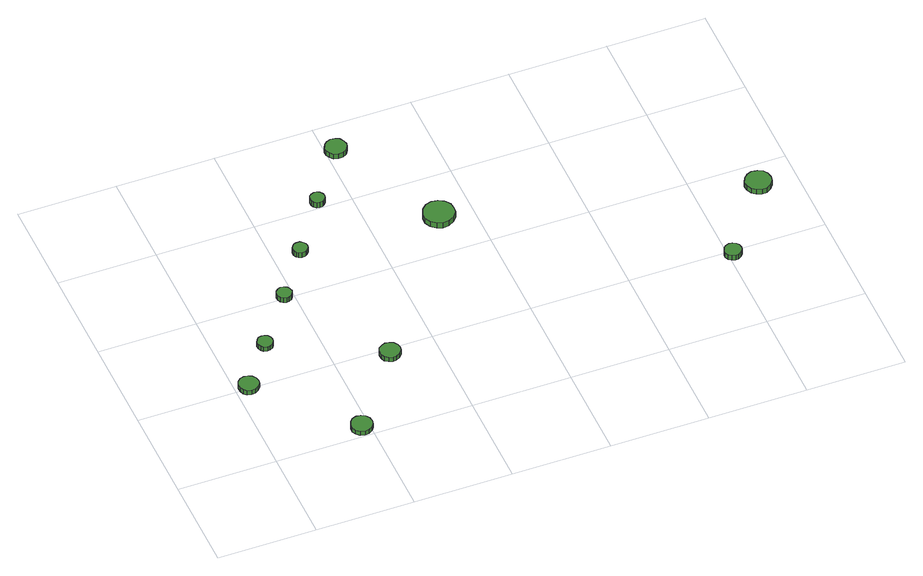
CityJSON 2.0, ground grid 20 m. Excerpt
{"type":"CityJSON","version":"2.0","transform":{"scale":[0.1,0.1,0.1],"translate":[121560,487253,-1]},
"CityObjects":{
"tree1":{"type":"SolitaryVegetationObject","attributes":{"function":"something"},"geometry":[{"type":"MultiSurface","lod":"1","boundaries":[[[0,1,2,3,4,5,6,7,8,9,10,11,12,13,14]],[[15,16,17,18,19,20,21,22,23,24,25,26,27,28,29]],[[0,29,28,1]],[[1,28,27,2]],[[2,27,26,3]],[[3,26,25,4]],[[4,25,24,5]],[[5,24,23,6]],[[6,23,22,7]],[[7,22,21,8]],[[8,21,20,9]],[[9,20,19,10]],[[10,19,18,11]],[[11,18,17,12]],[[12,17,16,13]],[[13,16,15,14]],[[14,15,29,0]]]}]},
"tree2":{"type":"SolitaryVegetationObject","attributes":{"function":"something"},"geometry":[{"type":"MultiSurface","lod":"1","boundaries":[[[30,31,32,33,34,35,36,37,38,39,40,41,42,43,44]],[[45,46,47,48,49,50,51,52,53,54,55,56,57,58,59]],[[30,59,58,31]],[[31,58,57,32]],[[32,57,56,33]],[[33,56,55,34]],[[34,55,54,35]],[[35,54,53,36]],[[36,53,52,37]],[[37,52,51,38]],[[38,51,50,39]],[[39,50,49,40]],[[40,49,48,41]],[[41,48,47,42]],[[42,47,46,43]],[[43,46,45,44]],[[44,45,59,30]]]}]},
"tree3":{"type":"SolitaryVegetationObject","attributes":{"function":"something"},"geometry":[{"type":"MultiSurface","lod":"1","boundaries":[[[60,61,62,63,64,65,66,67,68,69,70,71,72,73,74]],[[75,76,77,78,79,80,81,82,83,84,85,86,87,88,89]],[[60,89,88,61]],[[61,88,87,62]],[[62,87,86,63]],[[63,86,85,64]],[[64,85,84,65]],[[65,84,83,66]],[[66,83,82,67]],[[67,82,81,68]],[[68,81,80,69]],[[69,80,79,70]],[[70,79,78,71]],[[71,78,77,72]],[[72,77,76,73]],[[73,76,75,74]],[[74,75,89,60]]]}]},
"tree4":{"type":"SolitaryVegetationObject","attributes":{"function":"something"},"geometry":[{"type":"MultiSurface","lod":"1","boundaries":[[[90,91,92,93,94,95,96,97,98,99,100,101,102,103,104]],[[105,106,107,108,109,110,111,112,113,114,115,116,117,118,119]],[[90,119,118,91]],[[91,118,117,92]],[[92,117,116,93]],[[93,116,115,94]],[[94,115,114,95]],[[95,114,113,96]],[[96,113,112,97]],[[97,112,111,98]],[[98,111,110,99]],[[99,110,109,100]],[[100,109,108,101]],[[101,108,107,102]],[[102,107,106,103]],[[103,106,105,104]],[[104,105,119,90]]]}]},
"tree5":{"type":"SolitaryVegetationObject","attributes":{"function":"something"},"geometry":[{"type":"MultiSurface","lod":"1","boundaries":[[[120,121,122,123,124,125,126,127,128,129,130,131,132,133,134]],[[135,136,137,138,139,140,141,142,143,144,145,146,147,148,149]],[[120,149,148,121]],[[121,148,147,122]],[[122,147,146,123]],[[123,146,145,124]],[[124,145,144,125]],[[125,144,143,126]],[[126,143,142,127]],[[127,142,141,128]],[[128,141,140,129]],[[129,140,139,130]],[[130,139,138,131]],[[131,138,137,132]],[[132,137,136,133]],[[133,136,135,134]],[[134,135,149,120]]]}]},
"tree6":{"type":"SolitaryVegetationObject","attributes":{"function":"something"},"geometry":[{"type":"MultiSurface","lod":"1","boundaries":[[[150,151,152,153,154,155,156,157,158,159,160,161,162,163,164]],[[165,166,167,168,169,170,171,172,173,174,175,176,177,178,179]],[[150,179,178,151]],[[151,178,177,152]],[[152,177,176,153]],[[153,176,175,154]],[[154,175,174,155]],[[155,174,173,156]],[[156,173,172,157]],[[157,172,171,158]],[[158,171,170,159]],[[159,170,169,160]],[[160,169,168,161]],[[161,168,167,162]],[[162,167,166,163]],[[163,166,165,164]],[[164,165,179,150]]]}]},
"tree7":{"type":"SolitaryVegetationObject","attributes":{"function":"something"},"geometry":[{"type":"MultiSurface","lod":"1","boundaries":[[[180,181,182,183,184,185,186,187,188,189,190,191,192,193,194]],[[195,196,197,198,199,200,201,202,203,204,205,206,207,208,209]],[[180,209,208,181]],[[181,208,207,182]],[[182,207,206,183]],[[183,206,205,184]],[[184,205,204,185]],[[185,204,203,186]],[[186,203,202,187]],[[187,202,201,188]],[[188,201,200,189]],[[189,200,199,190]],[[190,199,198,191]],[[191,198,197,192]],[[192,197,196,193]],[[193,196,195,194]],[[194,195,209,180]]]}]},
"tree8":{"type":"SolitaryVegetationObject","attributes":{"function":"something"},"geometry":[{"type":"MultiSurface","lod":"1","boundaries":[[[210,211,212,213,214,215,216,217,218,219,220,221,222,223,224]],[[225,226,227,228,229,230,231,232,233,234,235,236,237,238,239]],[[210,239,238,211]],[[211,238,237,212]],[[212,237,236,213]],[[213,236,235,214]],[[214,235,234,215]],[[215,234,233,216]],[[216,233,232,217]],[[217,232,231,218]],[[218,231,230,219]],[[219,230,229,220]],[[220,229,228,221]],[[221,228,227,222]],[[222,227,226,223]],[[223,226,225,224]],[[224,225,239,210]]]}]},
"tree9":{"type":"SolitaryVegetationObject","attributes":{"function":"something"},"geometry":[{"type":"MultiSurface","lod":"1","boundaries":[[[240,241,242,243,244,245,246,247,248,249,250,251,252,253,254]],[[255,256,257,258,259,260,261,262,263,264,265,266,267,268,269]],[[240,269,268,241]],[[241,268,267,242]],[[242,267,266,243]],[[243,266,265,244]],[[244,265,264,245]],[[245,264,263,246]],[[246,263,262,247]],[[247,262,261,248]],[[248,261,260,249]],[[249,260,259,250]],[[250,259,258,251]],[[251,258,257,252]],[[252,257,256,253]],[[253,256,255,254]],[[254,255,269,240]]]}]},
"tree10":{"type":"SolitaryVegetationObject","attributes":{"function":"something"},"geometry":[{"type":"MultiSurface","lod":"1","boundaries":[[[270,271,272,273,274,275,276,277,278,279,280,281,282,283,284]],[[285,286,287,288,289,290,291,292,293,294,295,296,297,298,299]],[[270,299,298,271]],[[271,298,297,272]],[[272,297,296,273]],[[273,296,295,274]],[[274,295,294,275]],[[275,294,293,276]],[[276,293,292,277]],[[277,292,291,278]],[[278,291,290,279]],[[279,290,289,280]],[[280,289,288,281]],[[281,288,287,282]],[[282,287,286,283]],[[283,286,285,284]],[[284,285,299,270]]]}]},
"tree11":{"type":"SolitaryVegetationObject","attributes":{"function":"something"},"geometry":[{"type":"MultiSurface","lod":"1","boundaries":[[[300,301,302,303,304,305,306,307,308,309,310,311,312,313,314]],[[315,316,317,318,319,320,321,322,323,324,325,326,327,328,329]],[[300,329,328,301]],[[301,328,327,302]],[[302,327,326,303]],[[303,326,325,304]],[[304,325,324,305]],[[305,324,323,306]],[[306,323,322,307]],[[307,322,321,308]],[[308,321,320,309]],[[309,320,319,310]],[[310,319,318,311]],[[311,318,317,312]],[[312,317,316,313]],[[313,316,315,314]],[[314,315,329,300]]]}]}
},
"vertices":[
[48,204,17],[46,212,17],[41,219,17],[34,223,17],[25,224,17],[17,222,17],[11,216,17],[8,208,17],[8,200,17],[11,192,17],[17,186,17],[25,184,17],[34,185,17],[41,189,17],[46,196,17],[46,196,6],[41,189,6],[34,185,6],[25,184,6],[17,186,6],[11,192,6],[8,200,6],[8,208,6],[11,216,6],[17,222,6],[25,224,6],[34,223,6],[41,219,6],[46,212,6],[48,204,6],
[114,297,17],[113,303,17],[109,309,17],[103,312,17],[97,313,17],[90,311,17],[86,306,17],[83,300,17],[83,294,17],[86,288,17],[90,283,17],[97,281,17],[103,282,17],[109,285,17],[113,291,17],[113,291,6],[109,285,6],[103,282,6],[97,281,6],[90,283,6],[86,288,6],[83,294,6],[83,300,6],[86,306,6],[90,311,6],[97,313,6],[103,312,6],[109,309,6],[113,303,6],[114,297,6],
[206,24,16],[204,33,16],[199,40,16],[191,45,16],[182,46,16],[173,43,16],[167,37,16],[163,28,16],[163,19,16],[167,11,16],[173,5,16],[182,2,16],[191,3,16],[199,8,16],[204,15,16],[204,15,6],[199,8,6],[191,3,6],[182,2,6],[173,5,6],[167,11,6],[163,19,6],[163,28,6],[167,37,6],[173,43,6],[182,46,6],[191,45,6],[199,40,6],[204,33,6],[206,24,6],
[197,404,18],[195,411,18],[192,416,18],[186,419,18],[180,420,18],[174,418,18],[169,413,18],[167,408,18],[167,401,18],[169,395,18],[174,391,18],[180,389,18],[186,390,18],[192,393,18],[195,398,18],[195,398,6],[192,393,6],[186,390,6],[180,389,6],[174,391,6],[169,395,6],[167,401,6],[167,408,6],[169,413,6],[174,418,6],[180,420,6],[186,419,6],[192,416,6],[195,411,6],[197,404,6],
[329,187,17],[327,195,17],[322,202,17],[314,206,17],[306,207,17],[298,204,17],[291,199,17],[288,191,17],[288,182,17],[291,174,17],[298,169,17],[306,166,17],[314,167,17],[322,171,17],[327,178,17],[327,178,6],[322,171,6],[314,167,6],[306,166,6],[298,169,6],[291,174,6],[288,182,6],[288,191,6],[291,199,6],[298,204,6],[306,207,6],[314,206,6],[322,202,6],[327,195,6],[329,187,6],
[270,505,18],[269,511,18],[265,516,18],[260,520,18],[253,520,18],[247,518,18],[243,514,18],[240,508,18],[240,502,18],[243,496,18],[247,492,18],[253,490,18],[260,491,18],[265,494,18],[269,499,18],[269,499,6],[265,494,6],[260,491,6],[253,490,6],[247,492,6],[243,496,6],[240,502,6],[240,508,6],[243,514,6],[247,518,6],[253,520,6],[260,520,6],[265,516,6],[269,511,6],[270,505,6],
[348,611,25],[347,617,25],[343,623,25],[338,626,25],[332,626,25],[326,624,25],[321,620,25],[319,615,25],[319,608,25],[321,603,25],[326,598,25],[332,597,25],[338,597,25],[343,600,25],[347,605,25],[347,605,12],[343,600,12],[338,597,12],[332,597,12],[326,598,12],[321,603,12],[319,608,12],[319,615,12],[321,620,12],[326,624,12],[332,626,12],[338,626,12],[343,623,12],[347,617,12],[348,611,12],
[439,725,25],[437,734,25],[432,742,25],[424,746,25],[415,747,25],[406,744,25],[400,738,25],[396,730,25],[396,721,25],[400,713,25],[406,707,25],[415,704,25],[424,705,25],[432,709,25],[437,717,25],[437,717,13],[432,709,13],[424,705,13],[415,704,13],[406,707,13],[400,713,13],[396,721,13],[396,730,13],[400,738,13],[406,744,13],[415,747,13],[424,746,13],[432,742,13],[437,734,13],[439,725,13],
[562,490,24],[560,502,24],[552,513,24],[541,519,24],[528,521,24],[516,517,24],[506,508,24],[501,496,24],[501,483,24],[506,472,24],[516,463,24],[528,459,24],[541,461,24],[552,467,24],[560,477,24],[560,477,11],[552,467,11],[541,461,11],[528,459,11],[516,463,11],[506,472,11],[501,483,11],[501,496,11],[506,508,11],[516,517,11],[528,521,11],[541,519,11],[552,513,11],[560,502,11],[562,490,11],
[1025,188,22],[1024,196,22],[1020,201,22],[1013,205,22],[1006,206,22],[999,203,22],[994,199,22],[991,192,22],[991,185,22],[994,178,22],[999,174,22],[1006,171,22],[1013,172,22],[1020,176,22],[1024,181,22],[1024,181,10],[1020,176,10],[1013,172,10],[1006,171,10],[999,174,10],[994,178,10],[991,185,10],[991,192,10],[994,199,10],[999,203,10],[1006,206,10],[1013,205,10],[1020,201,10],[1024,196,10],[1025,188,10],
[1148,342,23],[1146,353,23],[1140,362,23],[1130,367,23],[1119,369,23],[1109,365,23],[1101,358,23],[1096,348,23],[1096,337,23],[1101,327,23],[1109,320,23],[1119,316,23],[1130,317,23],[1140,323,23],[1146,332,23],[1146,332,11],[1140,323,11],[1130,317,11],[1119,316,11],[1109,320,11],[1101,327,11],[1096,337,11],[1096,348,11],[1101,358,11],[1109,365,11],[1119,369,11],[1130,367,11],[1140,362,11],[1146,353,11],[1148,342,11]
]}
